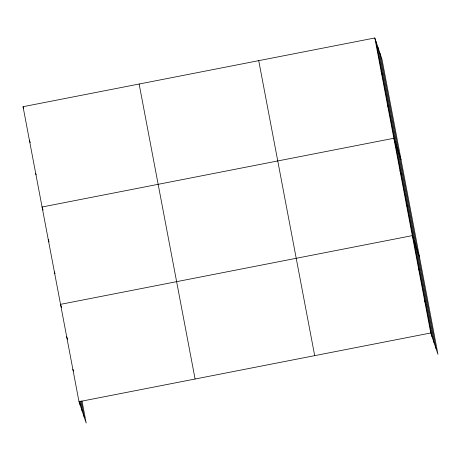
<?xml version="1.0" encoding="UTF-8"?>
<svg xmlns="http://www.w3.org/2000/svg" width="461" height="461" viewBox="0 0 461 461"><rect width="100%" height="100%" fill="white"/><g stroke="black" fill="none" stroke-linecap="round" stroke-linejoin="round"><path stroke-width="0.69" d="M82.041 401.156L86.19 423.025L79.01 401.692L23.05 106.704L374.81 37.975L381.99 59.308L437.95 354.296L430.77 332.969L374.81 37.975M79.01 401.692L430.77 332.969M381.155 71.409L382.405 75.131M387.494 104.837L388.75 108.566M401.018 159.604L393.838 138.271L42.078 207.001L43.121 210.107M399.992 170.72L401.249 174.442M406.147 203.168L407.403 206.897M419.481 256.95L412.307 235.617L60.541 304.346L61.59 307.452M418.461 268.066L419.712 271.794M424.616 300.514L425.872 304.243M23.05 106.704L23.678 108.566M29.395 140.138L30.23 142.616M35.733 173.567L36.154 174.811M48.232 239.449L49.068 241.933M54.386 271.898L55.015 273.759M66.701 336.795L67.537 339.279M72.855 369.244L73.483 371.111M380.037 53.493L435.997 348.487M378.02 47.512L433.98 342.5M376.067 41.697L432.026 336.691M258.73 60.656L314.69 355.644M139.13 84.023L195.089 379.017M81.153 400.989L84.23 417.217M80.347 401.352L82.219 411.229M79.459 401.185L80.266 405.421"/></g></svg>
